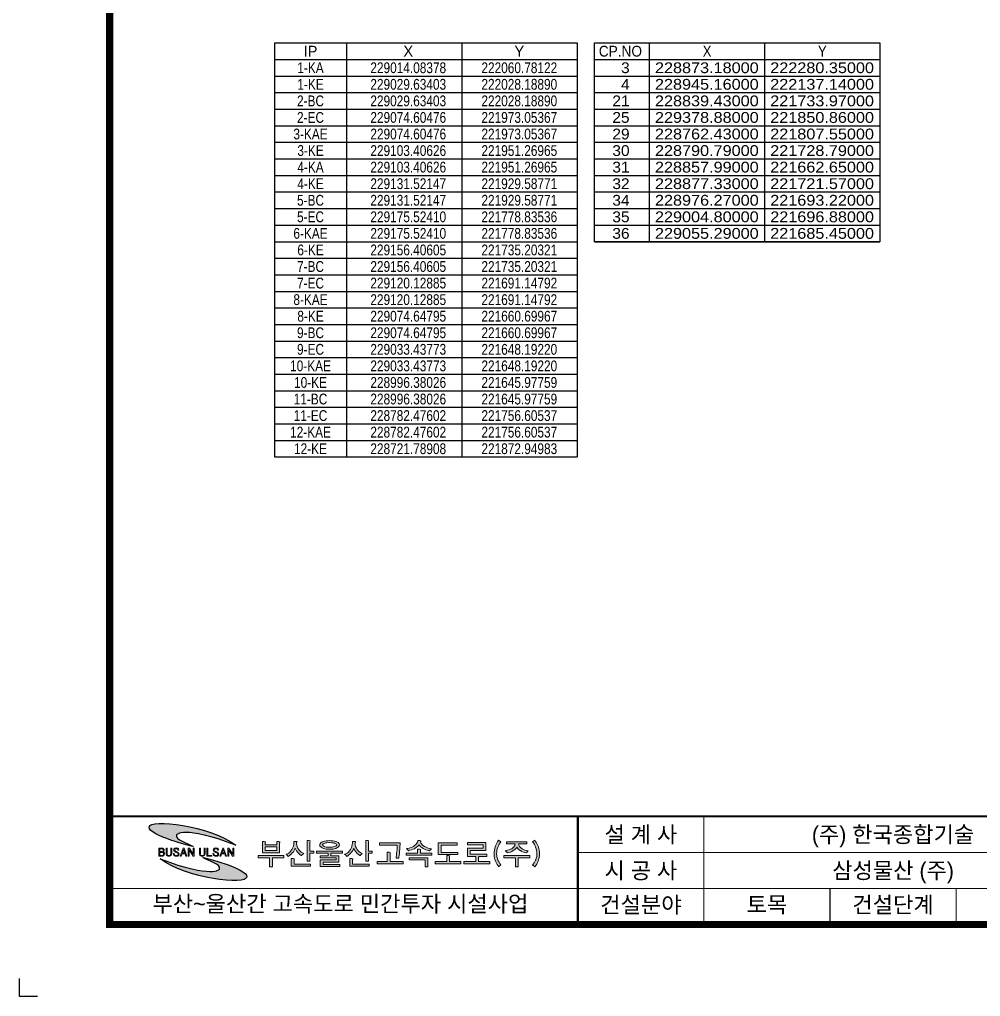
# Model space of a CAD drawing. Extents: x 227753 to 228594, y 228187 to 228781.
# Drawn here: x 227752.8 to 228019.5, y 228186.9 to 228458.2 of the extents above; entities that cross this region are included whole.
import ezdxf
from ezdxf.enums import TextEntityAlignment as Align

# ---------------------------------------------------------------- set-up
doc = ezdxf.new("R2010")
doc.units = 0
doc.header["$LTSCALE"] = 10
doc.header["$MEASUREMENT"] = 0
doc.layers.get('0').update_dxf_attribs({"linetype": 'CONTINUOUS'})
for name, color, linetype in [('CA-TABL-LIN1', 4, 'CONTINUOUS'), ('CA-TABL-LIN2', 1, 'CONTINUOUS'), ('CA-TABL-TEX1', 6, 'CONTINUOUS'), ('CA-TABL-TEX2', 3, 'CONTINUOUS'), ('CV-TABL-LIN1', 4, 'CONTINUOUS'), ('CV-TABL-LIN2', 1, 'CONTINUOUS'), ('CV-TABL-TEX1', 6, 'CONTINUOUS'), ('CV-TABL-TEX2', 3, 'CONTINUOUS'), ('CX-BORD', 3, 'CONTINUOUS'), ('CX-BORD-LIN1', 4, 'CONTINUOUS'), ('CX-BORD-LIN2', 3, 'CONTINUOUS'), ('CX-BORD-TEX2', 7, 'CONTINUOUS'), ('CX-BORD-TEX3', 6, 'CONTINUOUS'), ('CX-MISC', 2, 'CONTINUOUS')]:
    doc.layers.add(name, color=color, linetype=linetype)
doc.styles.get("Standard").update_dxf_attribs({"font": 'Dotum.ttf'})
doc.styles.add('TB_TEXT', font='Dotum.ttf')
doc.styles.add('TB_WBTXT', font='Dotum.ttf')
doc.styles.add('TB_WMTXT', font='Dotum.ttf')

# ---------------------------------------------------------------- blocks, each defined once
blk = doc.blocks.new('CXGLOGO-EX흑백1')
h = blk.add_hatch(color=74)
edge = h.paths.add_edge_path()
edge.add_spline(control_points=[(3.24, 1.49), (1.67, 2.6), (-1.78, 3.37), (-1.38, 4.71), (-1.38, 4.71), (-1.38, 4.71), (0.38, 7.51), (15.15, 1.88), (15.15, 1.88), (8, 7.3), (-8.94, 9.33), (-8.99, 6.91), (-8.99, 6.91), (-9.03, 4.5), (3.24, 1.49), (3.24, 1.49)], knot_values=[0, 0, 0, 0, 0.25, 0.25, 0.25, 0.25, 0.5, 0.5, 0.5, 0.5, 0.75, 0.75, 0.75, 0.75, 1, 1, 1, 1], degree=3, periodic=0)
h = blk.add_hatch(color=256)
h.paths.add_polyline_path([(63.25, -2.21), (67.68, -2.21), (67.68, -4.14), (68.44, -4.14), (68.44, -1.6), (63.25, -1.6)])
h.paths.add_polyline_path([(74.44, -1.23), (74.5, -1.07), (74.18, -0.99), (73.66, -0.99), (73.66, -2.67), (70.41, -2.67), (70.41, -3.28), (77.61, -3.28), (77.61, -2.67), (74.41, -2.67), (74.41, -1.3)])
h.paths.add_polyline_path([(93.49, -1.61), (96.71, -1.61), (96.71, -0.99), (89.51, -0.99), (89.51, -1.61), (92.73, -1.61), (92.73, -4.14), (93.49, -4.14)])
h.paths.add_polyline_path([(98.53, -1.72), (98.37, -2.14), (98.33, -2.24), (98.14, -2.64), (97.91, -3.02), (97.66, -3.37), (97.51, -3.56), (98.15, -4.08), (98.41, -3.72), (98.64, -3.35), (98.84, -2.96), (99.02, -2.55), (99.1, -2.3), (99.23, -1.88), (99.33, -1.44), (99.4, -1.01), (99.43, -0.57), (99.43, -0.39), (99.41, 0.03), (99.35, 0.47), (99.26, 0.9), (99.13, 1.34), (99.11, 1.39), (98.97, 1.77), (98.79, 2.15), (98.58, 2.55), (98.35, 2.95), (98.16, 3.25), (97.51, 2.85), (97.76, 2.5), (97.99, 2.12), (98.19, 1.72), (98.35, 1.32), (98.51, 0.88), (98.62, 0.44), (98.69, 0.02), (98.72, -0.4), (98.72, -0.42), (98.7, -0.86), (98.63, -1.29)])
h.paths.add_polyline_path([(93.89, 1.53), (93.7, 1.9), (93.59, 2.25), (95.94, 2.25), (95.94, 2.86), (90.28, 2.86), (90.28, 2.25), (92.65, 2.25), (92.53, 1.84), (92.33, 1.47), (92.04, 1.16), (91.73, 0.92), (91.38, 0.74), (91, 0.59), (90.57, 0.47), (90.09, 0.38), (89.95, 0.36), (90.26, 0.07), (90.53, -0.26), (90.95, -0.16), (91.37, -0.02), (91.77, 0.15), (92.15, 0.37), (92.57, 0.66), (92.88, 0.96), (93.09, 1.27), (93.11, 1.32), (93.33, 1.02), (93.63, 0.73), (94.03, 0.44), (94.15, 0.37), (94.54, 0.16), (94.94, -0.02), (95.35, -0.17), (95.77, -0.28), (96, 0.01), (96.29, 0.32), (95.8, 0.42), (95.36, 0.55), (94.97, 0.7), (94.62, 0.88), (94.53, 0.93), (94.17, 1.21)])
h.paths.add_polyline_path([(86.94, -1.7), (87.06, -2.13), (87.12, -2.3), (87.28, -2.72), (87.46, -3.12), (87.67, -3.51), (87.91, -3.88), (88.06, -4.08), (88.71, -3.56), (88.44, -3.21), (88.2, -2.85), (87.98, -2.45), (87.89, -2.24), (87.73, -1.81), (87.61, -1.38), (87.54, -0.96), (87.51, -0.52), (87.51, -0.42), (87.53, -0.01), (87.6, 0.42), (87.7, 0.86), (87.85, 1.3), (87.85, 1.32), (88.03, 1.74), (88.24, 2.13), (88.46, 2.51), (88.71, 2.85), (88.05, 3.25), (87.8, 2.85), (87.57, 2.45), (87.37, 2.06), (87.21, 1.67), (87.1, 1.39), (86.97, 0.95), (86.88, 0.52), (86.82, 0.08), (86.8, -0.35), (86.8, -0.39), (86.81, -0.83), (86.86, -1.26)])
h.paths.add_polyline_path([(79.45, 1.02), (79.45, -1.26), (81.7, -1.26), (81.7, -2.67), (78.45, -2.67), (78.45, -3.28), (85.65, -3.28), (85.65, -2.67), (82.45, -2.67), (82.45, -1.49), (82.46, -1.45), (82.49, -1.41), (82.54, -1.33), (82.55, -1.26), (84.84, -1.26), (84.84, -0.65), (80.21, -0.65), (80.21, 0.42), (84.56, 0.42), (84.56, 2.62), (79.47, 2.62), (79.47, 2), (83.8, 2), (83.8, 1.02)])
h.paths.add_polyline_path([(76.55, 2.56), (71.31, 2.56), (71.31, -0.7), (76.71, -0.7), (76.71, -0.1), (72.08, -0.1), (72.08, 1.94), (76.55, 1.94)])
h.paths.add_polyline_path([(66.12, 0.8), (65.59, 0.8), (65.59, -0.3), (62.37, -0.3), (62.37, -0.9), (69.57, -0.9), (69.57, -0.3), (66.36, -0.3), (66.36, 0.47), (66.39, 0.55), (66.45, 0.71)])
h.paths.add_polyline_path([(66.51, 3.1), (66.13, 3.15), (65.62, 3.15), (65.55, 2.77), (65.38, 2.41), (65.1, 2.07), (64.75, 1.78), (64.42, 1.56), (64.06, 1.38), (63.66, 1.22), (63.23, 1.08), (62.77, 0.98), (62.49, 0.94), (62.76, 0.65), (63.01, 0.34), (63.46, 0.46), (63.9, 0.59), (64.3, 0.74), (64.68, 0.92), (64.87, 1.02), (65.3, 1.3), (65.63, 1.59), (65.88, 1.89), (65.96, 2.01), (66.16, 1.71), (66.45, 1.42), (66.83, 1.14), (67.1, 0.98), (67.47, 0.78), (67.87, 0.62), (68.3, 0.47), (68.73, 0.35), (68.84, 0.33), (69.11, 0.62), (69.42, 0.91), (68.98, 0.98), (68.55, 1.09), (68.14, 1.24), (67.74, 1.41), (67.49, 1.55), (67.05, 1.83), (66.72, 2.14), (66.5, 2.44), (66.43, 2.62), (66.42, 2.8), (66.49, 2.95)])
h.paths.add_polyline_path([(41.14, 1.3), (40.63, 1.32), (40.18, 1.37), (39.79, 1.46), (39.64, 1.51), (39.23, 1.76), (39.15, 1.95), (39.32, 2.24), (39.64, 2.4), (39.99, 2.5), (40.41, 2.56), (40.9, 2.59), (41.14, 2.6), (41.65, 2.58), (42.1, 2.53), (42.48, 2.44), (42.62, 2.4), (43.03, 2.16), (43.12, 1.95), (42.94, 1.67), (42.62, 1.51), (42.27, 1.41), (41.85, 1.34), (41.36, 1.3)], flags=16)
h.paths.add_polyline_path([(41.55, 3.14), (41.14, 3.15), (40.62, 3.13), (40.15, 3.09), (39.72, 3.01), (39.35, 2.9), (39.08, 2.79), (38.67, 2.52), (38.44, 2.21), (38.39, 1.95), (38.48, 1.6), (38.76, 1.31), (39.08, 1.12), (39.42, 0.98), (39.8, 0.87), (40.23, 0.8), (40.71, 0.76), (41.14, 0.75), (41.65, 0.76), (42.12, 0.81), (42.54, 0.89), (42.92, 1), (43.19, 1.12), (43.6, 1.39), (43.83, 1.7), (43.88, 1.95), (43.79, 2.3), (43.51, 2.6), (43.19, 2.79), (42.85, 2.92), (42.47, 3.03), (42.03, 3.1)])
h.paths.add_polyline_path([(47.59, -1.92), (47.27, -1.84), (46.75, -1.84), (46.75, -3.95), (52.12, -3.95), (52.12, -3.34), (47.52, -3.34), (47.52, -2.2), (47.52, -2.14), (47.55, -2.09)])
h.paths.add_polyline_path([(31.34, -1.92), (31.02, -1.84), (30.5, -1.84), (30.5, -3.95), (35.87, -3.95), (35.87, -3.34), (31.27, -3.34), (31.27, -2.2), (31.27, -2.14), (31.29, -2.09)])
h.paths.add_polyline_path([(42.94, -1.66), (42.94, -2.22), (38.57, -2.22), (38.57, -4.04), (43.94, -4.04), (43.94, -3.43), (39.33, -3.43), (39.33, -2.84), (43.7, -2.84), (43.7, -1.05), (41.51, -1.05), (41.51, -0.34), (44.73, -0.34), (44.73, 0.27), (37.53, 0.27), (37.53, -0.34), (40.75, -0.34), (40.75, -1.05), (38.57, -1.05), (38.57, -1.66)])
h.paths.add_polyline_path([(21.28, -0.99), (21.28, -1.61), (24.5, -1.61), (24.5, -4.14), (25.26, -4.14), (25.26, -1.61), (28.48, -1.61), (28.48, -0.99)])
h.paths.add_polyline_path([(51.7, 3.15), (51.16, 3.15), (51.16, -2.53), (51.92, -2.53), (51.92, -0.36), (52.98, -0.36), (52.98, 0.26), (51.92, 0.26), (51.92, 2.67), (51.94, 2.77), (51.98, 2.87), (52.02, 3.07)])
h.paths.add_polyline_path([(48.36, 2.89), (47.98, 2.94), (47.48, 2.94), (47.48, 2.49), (47.44, 2.06), (47.35, 1.64), (47.2, 1.23), (47.01, 0.84), (46.93, 0.69), (46.66, 0.31), (46.37, -0.01), (46.04, -0.29), (45.68, -0.5), (45.32, -0.65), (45.61, -0.92), (45.89, -1.23), (46.26, -0.98), (46.6, -0.71), (46.92, -0.41), (47.04, -0.28), (47.33, 0.08), (47.57, 0.45), (47.76, 0.83), (47.84, 1.05), (48.01, 0.66), (48.24, 0.28), (48.51, -0.08), (48.82, -0.41), (49.15, -0.7), (49.5, -0.96), (49.6, -1.02), (49.91, -0.72), (50.23, -0.43), (49.86, -0.27), (49.51, -0.04), (49.19, 0.26), (48.87, 0.62), (48.84, 0.66), (48.57, 1.07), (48.37, 1.48), (48.26, 1.87), (48.22, 2.19), (48.25, 2.48), (48.33, 2.7)])
h.paths.add_polyline_path([(35.45, 3.15), (34.91, 3.15), (34.91, -2.53), (35.67, -2.53), (35.67, -0.36), (36.73, -0.36), (36.73, 0.26), (35.67, 0.26), (35.67, 2.67), (35.69, 2.77), (35.73, 2.87), (35.77, 3.07)])
h.paths.add_polyline_path([(32.11, 2.89), (31.73, 2.94), (31.23, 2.94), (31.23, 2.49), (31.19, 2.06), (31.09, 1.64), (30.95, 1.23), (30.76, 0.84), (30.68, 0.69), (30.41, 0.31), (30.12, -0.01), (29.79, -0.29), (29.43, -0.5), (29.07, -0.65), (29.36, -0.92), (29.64, -1.23), (30.01, -0.98), (30.35, -0.71), (30.67, -0.41), (30.79, -0.28), (31.08, 0.08), (31.32, 0.45), (31.51, 0.83), (31.59, 1.05), (31.76, 0.66), (31.99, 0.28), (32.26, -0.08), (32.57, -0.41), (32.89, -0.7), (33.25, -0.96), (33.35, -1.02), (33.65, -0.72), (33.97, -0.43), (33.61, -0.27), (33.26, -0.04), (32.93, 0.26), (32.62, 0.62), (32.59, 0.66), (32.32, 1.07), (32.12, 1.48), (32.01, 1.87), (31.97, 2.19), (32, 2.48), (32.08, 2.7)])
h.paths.add_polyline_path([(26.51, 1.39), (26.51, 0.4), (23.29, 0.4), (23.29, 1.39)], flags=16)
h.paths.add_polyline_path([(27.32, 2.66), (27.37, 2.83), (27, 2.91), (26.51, 2.91), (26.51, 2), (23.29, 2), (23.29, 2.58), (23.3, 2.62), (23.33, 2.67), (23.39, 2.83), (22.99, 2.91), (22.53, 2.91), (22.53, -0.21), (27.28, -0.21), (27.28, 2.56), (27.29, 2.62)])
h.paths.add_polyline_path([(58, -0.14), (57.69, -0.06), (57.16, -0.06), (57.16, -2.67), (54.33, -2.67), (54.33, -3.28), (61.53, -3.28), (61.53, -2.67), (57.92, -2.67), (57.92, -0.45), (57.92, -0.39), (57.96, -0.32)])
h.paths.add_polyline_path([(60.7, 2.5), (55.01, 2.5), (55.01, 1.88), (59.93, 1.88), (59.93, 1.55), (59.9, 1.14), (59.86, 0.66), (59.82, 0.12), (59.76, -0.41), (59.7, -0.88), (59.65, -1.29), (59.59, -1.65), (59.59, -1.67), (59.95, -1.69), (60.35, -1.73), (60.41, -1.34), (60.46, -0.92), (60.51, -0.47), (60.56, 0.01), (60.58, 0.23), (60.62, 0.71), (60.65, 1.18), (60.67, 1.62), (60.69, 2.04), (60.7, 2.45)])
h = blk.add_hatch(color=256)
h.paths.add_polyline_path([(11.6, 0.69), (11.94, -0.26), (11.26, -0.26)], flags=16)
h.paths.add_polyline_path([(12.25, -1.14), (12.54, -1.14), (11.73, 1.06), (11.48, 1.06), (10.67, -1.14), (10.96, -1.14), (11.18, -0.49), (12.02, -0.49)])
h.paths.add_polyline_path([(1.54, -1.14), (0.73, 1.06), (0.48, 1.06), (-0.33, -1.14), (-0.04, -1.14), (0.19, -0.49), (1.03, -0.49), (1.25, -1.14)])
h.paths.add_polyline_path([(1.9, -1.14), (2.17, -1.14), (2.17, 0.61), (3.23, -1.14), (3.52, -1.14), (3.52, 1.06), (3.25, 1.06), (3.25, -0.65), (2.21, 1.06), (1.9, 1.06)])
h.paths.add_polyline_path([(5.3, -0.69), (5.27, -0.48), (5.27, 1.06), (5, 1.06), (5, -0.45), (5.03, -0.7), (5.1, -0.9), (5.16, -0.98), (5.32, -1.1), (5.52, -1.17), (5.77, -1.2), (5.79, -1.2), (6.04, -1.17), (6.25, -1.1), (6.41, -1), (6.41, -0.99), (6.53, -0.82), (6.59, -0.61), (6.6, -0.45), (6.6, 1.06), (6.33, 1.06), (6.33, -0.46), (6.29, -0.7), (6.19, -0.86), (6.01, -0.96), (5.79, -0.98), (5.55, -0.94), (5.4, -0.86)])
h.paths.add_polyline_path([(7.36, 1.06), (7.09, 1.06), (7.09, -1.14), (8.47, -1.14), (8.47, -0.93), (7.36, -0.93)])
h.paths.add_polyline_path([(10.02, 1.02), (9.81, 1.08), (9.56, 1.11), (9.56, 1.11), (9.3, 1.08), (9.1, 1.02), (9.01, 0.95), (8.88, 0.78), (8.84, 0.56), (8.84, 0.54), (8.88, 0.31), (9, 0.15), (9.13, 0.06), (9.37, -0.05), (9.48, -0.09), (9.53, -0.11), (9.76, -0.21), (9.83, -0.25), (10, -0.36), (10.06, -0.48), (10.08, -0.62), (10.02, -0.84), (9.94, -0.9), (9.76, -0.97), (9.57, -0.98), (9.32, -0.94), (9.17, -0.86), (9.07, -0.7), (9.04, -0.45), (8.77, -0.45), (8.8, -0.69), (8.87, -0.89), (8.94, -0.99), (9.1, -1.1), (9.31, -1.17), (9.56, -1.2), (9.57, -1.2), (9.84, -1.17), (10.04, -1.12), (10.15, -1.05), (10.28, -0.89), (10.34, -0.68), (10.35, -0.58), (10.32, -0.35), (10.21, -0.18), (10.18, -0.16), (10.05, -0.07), (9.82, 0.03), (9.65, 0.11), (9.38, 0.22), (9.22, 0.31), (9.21, 0.32), (9.13, 0.51), (9.13, 0.57), (9.2, 0.78), (9.25, 0.82), (9.45, 0.89), (9.55, 0.9), (9.78, 0.85), (9.9, 0.77), (10.02, 0.59), (10.05, 0.47), (10.32, 0.47), (10.28, 0.71), (10.17, 0.89), (10.17, 0.9)])
h.paths.add_polyline_path([(12.89, -1.14), (13.16, -1.14), (13.16, 0.61), (14.23, -1.14), (14.52, -1.14), (14.52, 1.06), (14.24, 1.06), (14.24, -0.65), (13.2, 1.06), (12.89, 1.06)])
h.paths.add_polyline_path([(0.27, -0.26), (0.61, 0.69), (0.95, -0.26)], flags=16)
h.paths.add_polyline_path([(-5.98, 0.11), (-5.98, 0.84), (-5.48, 0.84), (-5.24, 0.81), (-5.13, 0.75), (-5.04, 0.57), (-5.04, 0.49), (-5.09, 0.27), (-5.16, 0.19), (-5.34, 0.12), (-5.5, 0.11)], flags=16)
h.paths.add_polyline_path([(-5.98, -0.93), (-5.98, -0.1), (-5.44, -0.1), (-5.2, -0.13), (-5.1, -0.17), (-4.98, -0.33), (-4.96, -0.52), (-5.01, -0.75), (-5.09, -0.85), (-5.27, -0.92), (-5.44, -0.93)], flags=16)
h.paths.add_polyline_path([(-5.12, 1.02), (-5.35, 1.06), (-5.4, 1.06), (-6.25, 1.06), (-6.25, -1.14), (-5.37, -1.14), (-5.12, -1.12), (-4.92, -1.05), (-4.85, -0.99), (-4.74, -0.83), (-4.69, -0.61), (-4.68, -0.52), (-4.72, -0.28), (-4.81, -0.13), (-4.98, 0), (-5.07, 0.03), (-4.88, 0.15), (-4.85, 0.19), (-4.77, 0.39), (-4.76, 0.5), (-4.8, 0.72), (-4.92, 0.9), (-4.94, 0.91)])
h.paths.add_polyline_path([(-3.97, -0.69), (-3.99, -0.48), (-3.99, 1.06), (-4.26, 1.06), (-4.26, -0.45), (-4.24, -0.7), (-4.16, -0.9), (-4.1, -0.98), (-3.95, -1.1), (-3.74, -1.17), (-3.49, -1.2), (-3.48, -1.2), (-3.22, -1.17), (-3.01, -1.1), (-2.86, -1), (-2.85, -0.99), (-2.74, -0.82), (-2.68, -0.61), (-2.66, -0.45), (-2.66, 1.06), (-2.94, 1.06), (-2.94, -0.46), (-2.97, -0.7), (-3.08, -0.86), (-3.26, -0.96), (-3.47, -0.98), (-3.72, -0.94), (-3.87, -0.86)])
h.paths.add_polyline_path([(-0.83, 0.9), (-0.97, 1.02), (-1.18, 1.08), (-1.44, 1.11), (-1.69, 1.08), (-1.89, 1.02), (-1.98, 0.95), (-2.11, 0.78), (-2.16, 0.56), (-2.16, 0.54), (-2.12, 0.31), (-2, 0.15), (-1.86, 0.06), (-1.63, -0.05), (-1.52, -0.09), (-1.47, -0.11), (-1.24, -0.21), (-1.17, -0.25), (-1, -0.36), (-0.93, -0.48), (-0.92, -0.62), (-0.97, -0.84), (-1.05, -0.9), (-1.23, -0.97), (-1.42, -0.98), (-1.67, -0.94), (-1.82, -0.86), (-1.92, -0.7), (-1.96, -0.45), (-2.22, -0.45), (-2.2, -0.69), (-2.12, -0.89), (-2.05, -0.99), (-1.89, -1.1), (-1.69, -1.17), (-1.43, -1.2), (-1.42, -1.2), (-1.16, -1.17), (-0.96, -1.12), (-0.85, -1.05), (-0.71, -0.89), (-0.65, -0.68), (-0.64, -0.58), (-0.68, -0.35), (-0.79, -0.18), (-0.81, -0.16), (-0.95, -0.07), (-1.17, 0.03), (-1.35, 0.11), (-1.61, 0.22), (-1.77, 0.31), (-1.78, 0.32), (-1.86, 0.51), (-1.86, 0.57), (-1.79, 0.78), (-1.74, 0.82), (-1.55, 0.89), (-1.44, 0.9), (-1.22, 0.85), (-1.09, 0.77), (-0.97, 0.59), (-0.95, 0.47), (-0.68, 0.47), (-0.72, 0.71), (-0.82, 0.89)])
h = blk.add_hatch(color=142)
edge = h.paths.add_edge_path()
edge.add_spline(control_points=[(5.98, -1.49), (7.55, -2.6), (11, -3.37), (10.6, -4.71), (10.6, -4.71), (10.6, -4.71), (8.84, -7.51), (-5.93, -1.88), (-5.93, -1.88), (1.22, -7.3), (18.17, -9.33), (18.21, -6.91), (18.21, -6.91), (18.25, -4.5), (5.98, -1.49), (5.98, -1.49)], knot_values=[0, 0, 0, 0, 0.25, 0.25, 0.25, 0.25, 0.5, 0.5, 0.5, 0.5, 0.75, 0.75, 0.75, 0.75, 1, 1, 1, 1], degree=3, periodic=0)
at = {"lineweight": 0}
for points in [[(27.32, 2.66), (27.37, 2.83), (27, 2.91), (26.51, 2.91), (26.51, 2), (23.29, 2), (23.29, 2.58), (23.3, 2.62), (23.33, 2.67), (23.39, 2.83), (22.99, 2.91), (22.53, 2.91), (22.53, -0.21), (27.28, -0.21), (27.28, 2.56), (27.29, 2.62)], [(32.11, 2.89), (31.73, 2.94), (31.23, 2.94), (31.23, 2.49), (31.19, 2.06), (31.09, 1.64), (30.95, 1.23), (30.76, 0.84), (30.68, 0.69), (30.41, 0.31), (30.12, -0.01), (29.79, -0.29), (29.43, -0.5), (29.07, -0.65), (29.36, -0.92), (29.64, -1.23), (30.01, -0.98), (30.35, -0.71), (30.67, -0.41), (30.79, -0.28), (31.08, 0.08), (31.32, 0.45), (31.51, 0.83), (31.59, 1.05), (31.76, 0.66), (31.99, 0.28), (32.26, -0.08), (32.57, -0.41), (32.89, -0.7), (33.25, -0.96), (33.35, -1.02), (33.65, -0.72), (33.97, -0.43), (33.61, -0.27), (33.26, -0.04), (32.93, 0.26), (32.62, 0.62), (32.59, 0.66), (32.32, 1.07), (32.12, 1.48), (32.01, 1.87), (31.97, 2.19), (32, 2.48), (32.08, 2.7)], [(35.45, 3.15), (34.91, 3.15), (34.91, -2.53), (35.67, -2.53), (35.67, -0.36), (36.73, -0.36), (36.73, 0.26), (35.67, 0.26), (35.67, 2.67), (35.69, 2.77), (35.73, 2.87), (35.77, 3.07)], [(41.55, 3.14), (41.14, 3.15), (40.62, 3.13), (40.15, 3.09), (39.72, 3.01), (39.35, 2.9), (39.08, 2.79), (38.67, 2.52), (38.44, 2.21), (38.39, 1.95), (38.48, 1.6), (38.76, 1.31), (39.08, 1.12), (39.42, 0.98), (39.8, 0.87), (40.23, 0.8), (40.71, 0.76), (41.14, 0.75), (41.65, 0.76), (42.12, 0.81), (42.54, 0.89), (42.92, 1), (43.19, 1.12), (43.6, 1.39), (43.83, 1.7), (43.88, 1.95), (43.79, 2.3), (43.51, 2.6), (43.19, 2.79), (42.85, 2.92), (42.47, 3.03), (42.03, 3.1)], [(48.36, 2.89), (47.98, 2.94), (47.48, 2.94), (47.48, 2.49), (47.44, 2.06), (47.35, 1.64), (47.2, 1.23), (47.01, 0.84), (46.93, 0.69), (46.66, 0.31), (46.37, -0.01), (46.04, -0.29), (45.68, -0.5), (45.32, -0.65), (45.61, -0.92), (45.89, -1.23), (46.26, -0.98), (46.6, -0.71), (46.92, -0.41), (47.04, -0.28), (47.33, 0.08), (47.57, 0.45), (47.76, 0.83), (47.84, 1.05), (48.01, 0.66), (48.24, 0.28), (48.51, -0.08), (48.82, -0.41), (49.15, -0.7), (49.5, -0.96), (49.6, -1.02), (49.91, -0.72), (50.23, -0.43), (49.86, -0.27), (49.51, -0.04), (49.19, 0.26), (48.87, 0.62), (48.84, 0.66), (48.57, 1.07), (48.37, 1.48), (48.26, 1.87), (48.22, 2.19), (48.25, 2.48), (48.33, 2.7)], [(51.7, 3.15), (51.16, 3.15), (51.16, -2.53), (51.92, -2.53), (51.92, -0.36), (52.98, -0.36), (52.98, 0.26), (51.92, 0.26), (51.92, 2.67), (51.94, 2.77), (51.98, 2.87), (52.02, 3.07)], [(66.51, 3.1), (66.13, 3.15), (65.62, 3.15), (65.55, 2.77), (65.38, 2.41), (65.1, 2.07), (64.75, 1.78), (64.42, 1.56), (64.06, 1.38), (63.66, 1.22), (63.23, 1.08), (62.77, 0.98), (62.49, 0.94), (62.76, 0.65), (63.01, 0.34), (63.46, 0.46), (63.9, 0.59), (64.3, 0.74), (64.68, 0.92), (64.87, 1.02), (65.3, 1.3), (65.63, 1.59), (65.88, 1.89), (65.96, 2.01), (66.16, 1.71), (66.45, 1.42), (66.83, 1.14), (67.1, 0.98), (67.47, 0.78), (67.87, 0.62), (68.3, 0.47), (68.73, 0.35), (68.84, 0.33), (69.11, 0.62), (69.42, 0.91), (68.98, 0.98), (68.55, 1.09), (68.14, 1.24), (67.74, 1.41), (67.49, 1.55), (67.05, 1.83), (66.72, 2.14), (66.5, 2.44), (66.43, 2.62), (66.42, 2.8), (66.49, 2.95)], [(86.94, -1.7), (87.06, -2.13), (87.12, -2.3), (87.28, -2.72), (87.46, -3.12), (87.67, -3.51), (87.91, -3.88), (88.06, -4.08), (88.71, -3.56), (88.44, -3.21), (88.2, -2.85), (87.98, -2.45), (87.89, -2.24), (87.73, -1.81), (87.61, -1.38), (87.54, -0.96), (87.51, -0.52), (87.51, -0.42), (87.53, -0.01), (87.6, 0.42), (87.7, 0.86), (87.85, 1.3), (87.85, 1.32), (88.03, 1.74), (88.24, 2.13), (88.46, 2.51), (88.71, 2.85), (88.05, 3.25), (87.8, 2.85), (87.57, 2.45), (87.37, 2.06), (87.21, 1.67), (87.1, 1.39), (86.97, 0.95), (86.88, 0.52), (86.82, 0.08), (86.8, -0.35), (86.8, -0.39), (86.81, -0.83), (86.86, -1.26)], [(93.89, 1.53), (93.7, 1.9), (93.59, 2.25), (95.94, 2.25), (95.94, 2.86), (90.28, 2.86), (90.28, 2.25), (92.65, 2.25), (92.53, 1.84), (92.33, 1.47), (92.04, 1.16), (91.73, 0.92), (91.38, 0.74), (91, 0.59), (90.57, 0.47), (90.09, 0.38), (89.95, 0.36), (90.26, 0.07), (90.53, -0.26), (90.95, -0.16), (91.37, -0.02), (91.77, 0.15), (92.15, 0.37), (92.57, 0.66), (92.88, 0.96), (93.09, 1.27), (93.11, 1.32), (93.33, 1.02), (93.63, 0.73), (94.03, 0.44), (94.15, 0.37), (94.54, 0.16), (94.94, -0.02), (95.35, -0.17), (95.77, -0.28), (96, 0.01), (96.29, 0.32), (95.8, 0.42), (95.36, 0.55), (94.97, 0.7), (94.62, 0.88), (94.53, 0.93), (94.17, 1.21)], [(98.53, -1.72), (98.37, -2.14), (98.33, -2.24), (98.14, -2.64), (97.91, -3.02), (97.66, -3.37), (97.51, -3.56), (98.15, -4.08), (98.41, -3.72), (98.64, -3.35), (98.84, -2.96), (99.02, -2.55), (99.1, -2.3), (99.23, -1.88), (99.33, -1.44), (99.4, -1.01), (99.43, -0.57), (99.43, -0.39), (99.41, 0.03), (99.35, 0.47), (99.26, 0.9), (99.13, 1.34), (99.11, 1.39), (98.97, 1.77), (98.79, 2.15), (98.58, 2.55), (98.35, 2.95), (98.16, 3.25), (97.51, 2.85), (97.76, 2.5), (97.99, 2.12), (98.19, 1.72), (98.35, 1.32), (98.51, 0.88), (98.62, 0.44), (98.69, 0.02), (98.72, -0.4), (98.72, -0.42), (98.7, -0.86), (98.63, -1.29)], [(-5.12, 1.02), (-5.35, 1.06), (-5.4, 1.06), (-6.25, 1.06), (-6.25, -1.14), (-5.37, -1.14), (-5.12, -1.12), (-4.92, -1.05), (-4.85, -0.99), (-4.74, -0.83), (-4.69, -0.61), (-4.68, -0.52), (-4.72, -0.28), (-4.81, -0.13), (-4.98, 0), (-5.07, 0.03), (-4.88, 0.15), (-4.85, 0.19), (-4.77, 0.39), (-4.76, 0.5), (-4.8, 0.72), (-4.92, 0.9), (-4.94, 0.91)], [(-5.98, 0.11), (-5.98, 0.84), (-5.48, 0.84), (-5.24, 0.81), (-5.13, 0.75), (-5.04, 0.57), (-5.04, 0.49), (-5.09, 0.27), (-5.16, 0.19), (-5.34, 0.12), (-5.5, 0.11)], [(-3.97, -0.69), (-3.99, -0.48), (-3.99, 1.06), (-4.26, 1.06), (-4.26, -0.45), (-4.24, -0.7), (-4.16, -0.9), (-4.1, -0.98), (-3.95, -1.1), (-3.74, -1.17), (-3.49, -1.2), (-3.48, -1.2), (-3.22, -1.17), (-3.01, -1.1), (-2.86, -1), (-2.85, -0.99), (-2.74, -0.82), (-2.68, -0.61), (-2.66, -0.45), (-2.66, 1.06), (-2.94, 1.06), (-2.94, -0.46), (-2.97, -0.7), (-3.08, -0.86), (-3.26, -0.96), (-3.47, -0.98), (-3.72, -0.94), (-3.87, -0.86)], [(-0.83, 0.9), (-0.97, 1.02), (-1.18, 1.08), (-1.44, 1.11), (-1.69, 1.08), (-1.89, 1.02), (-1.98, 0.95), (-2.11, 0.78), (-2.16, 0.56), (-2.16, 0.54), (-2.12, 0.31), (-2, 0.15), (-1.86, 0.06), (-1.63, -0.05), (-1.52, -0.09), (-1.47, -0.11), (-1.24, -0.21), (-1.17, -0.25), (-1, -0.36), (-0.93, -0.48), (-0.92, -0.62), (-0.97, -0.84), (-1.05, -0.9), (-1.23, -0.97), (-1.42, -0.98), (-1.67, -0.94), (-1.82, -0.86), (-1.92, -0.7), (-1.96, -0.45), (-1.96, -0.45), (-2.22, -0.45), (-2.2, -0.69), (-2.12, -0.89), (-2.05, -0.99), (-1.89, -1.1), (-1.69, -1.17), (-1.43, -1.2), (-1.42, -1.2), (-1.16, -1.17), (-0.96, -1.12), (-0.85, -1.05), (-0.71, -0.89), (-0.65, -0.68), (-0.64, -0.58), (-0.68, -0.35), (-0.79, -0.18), (-0.81, -0.16), (-0.95, -0.07), (-1.17, 0.03), (-1.35, 0.11), (-1.61, 0.22), (-1.77, 0.31), (-1.78, 0.32), (-1.86, 0.51), (-1.86, 0.57), (-1.79, 0.78), (-1.74, 0.82), (-1.55, 0.89), (-1.44, 0.9), (-1.22, 0.85), (-1.09, 0.77), (-0.97, 0.59), (-0.95, 0.47), (-0.68, 0.47), (-0.72, 0.71), (-0.82, 0.89)], [(1.54, -1.14), (0.73, 1.06), (0.48, 1.06), (-0.33, -1.14), (-0.04, -1.14), (0.19, -0.49), (1.03, -0.49), (1.25, -1.14)], [(0.27, -0.26), (0.61, 0.69), (0.95, -0.26)], [(1.9, -1.14), (2.17, -1.14), (2.17, 0.61), (3.23, -1.14), (3.52, -1.14), (3.52, 1.06), (3.25, 1.06), (3.25, -0.65), (2.21, 1.06), (1.9, 1.06)], [(5.3, -0.69), (5.27, -0.48), (5.27, 1.06), (5, 1.06), (5, -0.45), (5.03, -0.7), (5.1, -0.9), (5.16, -0.98), (5.32, -1.1), (5.52, -1.17), (5.77, -1.2), (5.79, -1.2), (6.04, -1.17), (6.25, -1.1), (6.41, -1), (6.41, -0.99), (6.53, -0.82), (6.59, -0.61), (6.6, -0.45), (6.6, 1.06), (6.33, 1.06), (6.33, -0.46), (6.29, -0.7), (6.19, -0.86), (6.01, -0.96), (5.79, -0.98), (5.55, -0.94), (5.4, -0.86)], [(7.36, 1.06), (7.09, 1.06), (7.09, -1.14), (8.47, -1.14), (8.47, -0.93), (7.36, -0.93)], [(10.02, 1.02), (9.81, 1.08), (9.56, 1.11), (9.56, 1.11), (9.3, 1.08), (9.1, 1.02), (9.01, 0.95), (8.88, 0.78), (8.84, 0.56), (8.84, 0.54), (8.88, 0.31), (9, 0.15), (9.13, 0.06), (9.37, -0.05), (9.48, -0.09), (9.53, -0.11), (9.76, -0.21), (9.83, -0.25), (10, -0.36), (10.06, -0.48), (10.08, -0.62), (10.02, -0.84), (9.94, -0.9), (9.76, -0.97), (9.57, -0.98), (9.32, -0.94), (9.17, -0.86), (9.07, -0.7), (9.04, -0.45), (9.04, -0.45), (8.77, -0.45), (8.8, -0.69), (8.87, -0.89), (8.94, -0.99), (9.1, -1.1), (9.31, -1.17), (9.56, -1.2), (9.57, -1.2), (9.84, -1.17), (10.04, -1.12), (10.15, -1.05), (10.28, -0.89), (10.34, -0.68), (10.35, -0.58), (10.32, -0.35), (10.21, -0.18), (10.18, -0.16), (10.05, -0.07), (9.82, 0.03), (9.65, 0.11), (9.38, 0.22), (9.22, 0.31), (9.21, 0.32), (9.13, 0.51), (9.13, 0.57), (9.2, 0.78), (9.25, 0.82), (9.45, 0.89), (9.55, 0.9), (9.78, 0.85), (9.9, 0.77), (10.02, 0.59), (10.05, 0.47), (10.32, 0.47), (10.28, 0.71), (10.17, 0.89), (10.17, 0.9)], [(12.25, -1.14), (12.54, -1.14), (11.73, 1.06), (11.48, 1.06), (10.67, -1.14), (10.96, -1.14), (11.18, -0.49), (12.02, -0.49)], [(11.6, 0.69), (11.94, -0.26), (11.26, -0.26)], [(12.89, -1.14), (13.16, -1.14), (13.16, 0.61), (14.23, -1.14), (14.52, -1.14), (14.52, 1.06), (14.24, 1.06), (14.24, -0.65), (13.2, 1.06), (12.89, 1.06)], [(26.51, 1.39), (26.51, 0.4), (23.29, 0.4), (23.29, 1.39)], [(42.94, -1.66), (42.94, -2.22), (38.57, -2.22), (38.57, -4.04), (43.94, -4.04), (43.94, -3.43), (39.33, -3.43), (39.33, -2.84), (43.7, -2.84), (43.7, -1.05), (41.51, -1.05), (41.51, -0.34), (44.73, -0.34), (44.73, 0.27), (37.53, 0.27), (37.53, -0.34), (40.75, -0.34), (40.75, -1.05), (38.57, -1.05), (38.57, -1.66)], [(41.14, 1.3), (40.63, 1.32), (40.18, 1.37), (39.79, 1.46), (39.64, 1.51), (39.23, 1.76), (39.15, 1.95), (39.32, 2.24), (39.64, 2.4), (39.99, 2.5), (40.41, 2.56), (40.9, 2.59), (41.14, 2.6), (41.65, 2.58), (42.1, 2.53), (42.48, 2.44), (42.62, 2.4), (43.03, 2.16), (43.12, 1.95), (42.94, 1.67), (42.62, 1.51), (42.27, 1.41), (41.85, 1.34), (41.36, 1.3)], [(60.7, 2.5), (55.01, 2.5), (55.01, 1.88), (59.93, 1.88), (59.93, 1.55), (59.9, 1.14), (59.86, 0.66), (59.82, 0.12), (59.76, -0.41), (59.7, -0.88), (59.65, -1.29), (59.59, -1.65), (59.59, -1.67), (59.95, -1.69), (60.35, -1.73), (60.41, -1.34), (60.46, -0.92), (60.51, -0.47), (60.56, 0.01), (60.58, 0.23), (60.62, 0.71), (60.65, 1.18), (60.67, 1.62), (60.69, 2.04), (60.7, 2.45)], [(66.12, 0.8), (65.59, 0.8), (65.59, -0.3), (62.37, -0.3), (62.37, -0.9), (69.57, -0.9), (69.57, -0.3), (66.36, -0.3), (66.36, 0.47), (66.39, 0.55), (66.45, 0.71)], [(76.55, 2.56), (71.31, 2.56), (71.31, -0.7), (76.71, -0.7), (76.71, -0.1), (72.08, -0.1), (72.08, 1.94), (76.55, 1.94)], [(79.45, 1.02), (79.45, -1.26), (81.7, -1.26), (81.7, -2.67), (78.45, -2.67), (78.45, -3.28), (85.65, -3.28), (85.65, -2.67), (82.45, -2.67), (82.45, -1.49), (82.46, -1.45), (82.49, -1.41), (82.54, -1.33), (82.55, -1.26), (84.84, -1.26), (84.84, -0.65), (80.21, -0.65), (80.21, 0.42), (84.56, 0.42), (84.56, 2.62), (79.47, 2.62), (79.47, 2), (83.8, 2), (83.8, 1.02)], [(-5.98, -0.93), (-5.98, -0.1), (-5.44, -0.1), (-5.2, -0.13), (-5.1, -0.17), (-4.98, -0.33), (-4.96, -0.52), (-5.01, -0.75), (-5.09, -0.85), (-5.27, -0.92), (-5.44, -0.93)], [(21.28, -0.99), (21.28, -1.61), (24.5, -1.61), (24.5, -4.14), (25.26, -4.14), (25.26, -1.61), (28.48, -1.61), (28.48, -0.99)], [(31.34, -1.92), (31.02, -1.84), (30.5, -1.84), (30.5, -3.95), (35.87, -3.95), (35.87, -3.34), (31.27, -3.34), (31.27, -2.2), (31.27, -2.14), (31.29, -2.09)], [(47.59, -1.92), (47.27, -1.84), (46.75, -1.84), (46.75, -3.95), (52.12, -3.95), (52.12, -3.34), (47.52, -3.34), (47.52, -2.2), (47.52, -2.14), (47.55, -2.09)], [(58, -0.14), (57.69, -0.06), (57.16, -0.06), (57.16, -2.67), (54.33, -2.67), (54.33, -3.28), (61.53, -3.28), (61.53, -2.67), (57.92, -2.67), (57.92, -0.45), (57.92, -0.39), (57.96, -0.32)], [(63.25, -2.21), (67.68, -2.21), (67.68, -4.14), (68.44, -4.14), (68.44, -1.6), (63.25, -1.6)], [(74.44, -1.23), (74.5, -1.07), (74.18, -0.99), (73.66, -0.99), (73.66, -2.67), (70.41, -2.67), (70.41, -3.28), (77.61, -3.28), (77.61, -2.67), (74.41, -2.67), (74.41, -1.3)], [(93.49, -1.61), (96.71, -1.61), (96.71, -0.99), (89.51, -0.99), (89.51, -1.61), (92.73, -1.61), (92.73, -4.14), (93.49, -4.14)]]:
    blk.add_lwpolyline(points, close=True, dxfattribs=at)
blk.add_lwpolyline([(-1.44, 1.11), (-1.44, 1.11)], dxfattribs=at)
at = {"color": 74}
blk.add_open_spline([(3.24, 1.49), (1.67, 2.6), (-1.78, 3.37), (-1.38, 4.71), (-1.38, 4.71), (-1.38, 4.71), (0.38, 7.51), (15.15, 1.88), (15.15, 1.88), (8, 7.3), (-8.94, 9.33), (-8.99, 6.91), (-8.99, 6.91), (-9.03, 4.5), (3.24, 1.49), (3.24, 1.49)], degree=3, knots=[0, 0, 0, 0, 0.25, 0.25, 0.25, 0.25, 0.5, 0.5, 0.5, 0.5, 0.75, 0.75, 0.75, 0.75, 1, 1, 1, 1], dxfattribs=at)
at = {"color": 142}
blk.add_open_spline([(5.98, -1.49), (7.55, -2.6), (11, -3.37), (10.6, -4.71), (10.6, -4.71), (10.6, -4.71), (8.84, -7.51), (-5.93, -1.88), (-5.93, -1.88), (1.22, -7.3), (18.17, -9.33), (18.21, -6.91), (18.21, -6.91), (18.25, -4.5), (5.98, -1.49), (5.98, -1.49)], degree=3, knots=[0, 0, 0, 0, 0.25, 0.25, 0.25, 0.25, 0.5, 0.5, 0.5, 0.5, 0.75, 0.75, 0.75, 0.75, 1, 1, 1, 1], dxfattribs=at)
blk = doc.blocks.new('CXBLKA1-KHCA1')
at = {"layer": 'CX-BORD-LIN1', "const_width": 2}
blk.add_lwpolyline([(796, 0), (0, 0), (0, 554), (796, 554)], close=True, dxfattribs=at)
at = {"layer": 'CX-BORD-LIN1'}
for points, const_width in [([(796, 30), (0, 30)], 0.6), ([(130, 0), (130, 30)], 0.6), ([(165, 0), (165, 30)], 0.3)]:
    blk.add_lwpolyline(points, dxfattribs=dict(at, const_width=const_width))
at = {"layer": 'CX-BORD-LIN2', "const_width": 0.3}
for points in [[(270, 20), (130, 20)], [(270, 10), (0, 10)], [(200, 0), (200, 10)], [(235, 0), (235, 10)]]:
    blk.add_lwpolyline(points, dxfattribs=at)
at = {"layer": 'CX-MISC'}
blk.add_lwpolyline([(-20, -20), (-25, -20), (-25, -15)], dxfattribs=at)
blk.add_blockref('CXGLOGO-EX흑백1', (19.93, 20.12), dxfattribs=at)
at = {"layer": 'CX-BORD-LIN1', "style": 'TB_TEXT'}
for tag, height, p in [('TR_RNUM4', 3, (285.11, 26.64)), ('TR_RDAT4', 3.5, (317.5, 27)), ('TR_DGN4', 3.5, (459.12, 27)), ('TR_CHK4', 3.5, (499.12, 27)), ('TR_APP4', 3.5, (539.12, 27)), ('TR_RNUM3', 3, (285.11, 20.64)), ('TR_RDAT3', 3.5, (317.5, 21)), ('TR_DGN3', 3.5, (459.12, 21)), ('TR_CHK3', 3.5, (499.12, 21)), ('TR_APP3', 3.5, (539.12, 21)), ('TR_RDAT2', 3.5, (317.5, 15)), ('TR_DGN2', 3.5, (459.12, 15)), ('TR_CHK2', 3.5, (499.12, 15)), ('TR_APP2', 3.5, (539.12, 15)), ('TR_RNUM2', 3, (285.11, 14.64)), ('TR_RNUM1', 3, (285.11, 8.64)), ('TR_RDAT1', 3.5, (317.5, 9)), ('TR_DGN1', 3.5, (459.12, 9)), ('TR_CHK1', 3.5, (499.12, 9)), ('TR_APP1', 3.5, (539.12, 9))]:
    blk.add_attdef(tag, text='', height=height, dxfattribs=at).set_placement(p, align=Align.MIDDLE_CENTER)
for tag, p in [('TR_RCON4', (342.3, 27)), ('TR_RCON3', (342.3, 21)), ('TR_RCON2', (342.3, 15)), ('TR_RCON1', (342.3, 9))]:
    blk.add_attdef(tag, text='', height=3.5, dxfattribs=at).set_placement(p, align=Align.MIDDLE_LEFT)
at = {"layer": 'CX-BORD-LIN2', "style": 'TB_TEXT'}
blk.add_attdef('TD_VERSION', text='', height=3, rotation=90, dxfattribs=at).set_placement((800.5, 48.01), align=Align.MIDDLE_CENTER)
at = {"layer": 'CX-BORD-TEX2', "style": 'TB_WMTXT'}
for tag, height, p in [('TB_CNAME', 5, (15.34, 531.83)), ('TB_CSCOP', 4, (16.63, 523.83))]:
    blk.add_attdef(tag, text='', height=height, dxfattribs=at).set_placement(p, align=Align.BOTTOM_LEFT)
at = {"layer": 'CX-BORD-TEX2', "style": 'TB_WBTXT'}
for tag, height, p in [('TB_MTITIL', 10, (398, 533.33)), ('TB_STITL', 7, (398, 518.33))]:
    blk.add_attdef(tag, text='', height=height, dxfattribs=at).set_placement(p, align=Align.MIDDLE_CENTER)
at = {"layer": 'CX-BORD-TEX3', "style": 'TB_TEXT'}
for s, p in [('설 계 사', (147.5, 25)), ('시 공 사', (147.5, 15)), ('건설분야', (147.5, 5.53)), ('건설단계', (217.5, 5.53))]:
    blk.add_text(s, height=4.5, dxfattribs=at).set_placement(p, align=Align.MIDDLE)
for tag, height, p in [('TD_DCOMP', 4.5, (217.5, 25)), ('TD_CSECT', 4.5, (611, 25)), ('TD_DNAME_TOP', 4.5, (755, 25)), ('TD_DNAME_MAIN', 4.5, (755, 19.01)), ('TD_CCOMP', 4.5, (217.5, 15)), ('TD_HSCAL', 4.5, (626.7, 15.24)), ('TD_VSCAL', 4.5, (655.78, 15.24)), ('TD_DNAME_BOT', 3, (755, 13.65)), ('TD_CNAME', 4.5, (65, 5.75)), ('TD_FIELD', 4.5, (182.5, 5.53)), ('TD_CSTEP', 4.5, (253.24, 5.53)), ('TD_DWGCODE', 4.5, (641, 5.39)), ('TD_DWGNO', 4.5, (755, 5.39))]:
    blk.add_attdef(tag, text='', height=height, dxfattribs=at).set_placement(p, align=Align.MIDDLE_CENTER)
at = {"layer": 'CX-BORD-TEX3', "style": 'TB_TEXT', "width": 0.9}
blk.add_attdef('TD_CDIST', text='', height=4.5, dxfattribs=at).set_placement((656, 25), align=Align.MIDDLE_CENTER)

msp = doc.modelspace()

# ---------------------------------------------------------------- linework, layer by layer
at = {"layer": 'CA-TABL-LIN1'}
for p, q in [((227823.56, 228451.73), (227823.56, 228336.73)), ((227823.56, 228451.73), (227907.56, 228451.73)), ((227843.56, 228451.73), (227843.56, 228336.73)), ((227907.56, 228451.73), (227907.56, 228336.73)), ((227823.56, 228447.13), (227907.56, 228447.13)), ((227823.56, 228336.73), (227907.56, 228336.73))]:
    msp.add_line(p, q, dxfattribs=at)
at = {"layer": 'CA-TABL-LIN2'}
for p, q in [((227875.56, 228451.73), (227875.56, 228336.73)), ((227823.56, 228442.53), (227907.56, 228442.53)), ((227823.56, 228437.93), (227907.56, 228437.93)), ((227823.56, 228433.33), (227907.56, 228433.33)), ((227823.56, 228428.73), (227907.56, 228428.73)), ((227823.56, 228424.13), (227907.56, 228424.13)), ((227823.56, 228419.53), (227907.56, 228419.53)), ((227823.56, 228414.93), (227907.56, 228414.93)), ((227823.56, 228410.33), (227907.56, 228410.33)), ((227823.56, 228405.73), (227907.56, 228405.73)), ((227823.56, 228401.13), (227907.56, 228401.13)), ((227823.56, 228396.53), (227907.56, 228396.53)), ((227823.56, 228391.93), (227907.56, 228391.93)), ((227823.56, 228387.33), (227907.56, 228387.33)), ((227823.56, 228382.73), (227907.56, 228382.73)), ((227823.56, 228378.13), (227907.56, 228378.13)), ((227823.56, 228373.53), (227907.56, 228373.53)), ((227823.56, 228368.93), (227907.56, 228368.93)), ((227823.56, 228364.33), (227907.56, 228364.33)), ((227823.56, 228359.73), (227907.56, 228359.73)), ((227823.56, 228355.13), (227907.56, 228355.13)), ((227823.56, 228350.53), (227907.56, 228350.53)), ((227823.56, 228345.93), (227907.56, 228345.93)), ((227823.56, 228341.33), (227907.56, 228341.33))]:
    msp.add_line(p, q, dxfattribs=at)
at = {"layer": 'CV-TABL-LIN1', "linetype": 'Continuous'}
for p, q in [((227912.36, 228451.73), (227991.56, 228451.73)), ((227912.36, 228396.53), (227912.36, 228451.73)), ((227927.56, 228451.73), (227927.56, 228396.53)), ((227991.56, 228451.73), (227991.56, 228396.53)), ((227912.36, 228447.13), (227991.56, 228447.13)), ((227991.56, 228396.53), (227912.36, 228396.53)), ((227912.36, 228396.53), (227991.56, 228396.53))]:
    msp.add_line(p, q, dxfattribs=at)
at = {"layer": 'CV-TABL-LIN2', "linetype": 'Continuous'}
for p, q in [((227959.56, 228451.73), (227959.56, 228396.53)), ((227912.36, 228442.53), (227991.56, 228442.53)), ((227912.36, 228437.93), (227991.56, 228437.93)), ((227912.36, 228433.33), (227991.56, 228433.33)), ((227912.36, 228428.73), (227991.56, 228428.73)), ((227912.36, 228424.13), (227991.56, 228424.13)), ((227912.36, 228419.53), (227991.56, 228419.53)), ((227912.36, 228414.93), (227991.56, 228414.93)), ((227912.36, 228410.33), (227991.56, 228410.33)), ((227912.36, 228405.73), (227991.56, 228405.73)), ((227912.36, 228401.13), (227991.56, 228401.13))]:
    msp.add_line(p, q, dxfattribs=at)

# ---------------------------------------------------------------- block references
at = {"layer": 'CX-BORD'}
ref = msp.add_blockref('CXBLKA1-KHCA1', (227777.76, 228206.91), dxfattribs=at)
ref.add_attrib('TD_CNAME', '부산~울산간 고속도로 민간투자 시설사업', dxfattribs={"layer": 'CX-BORD-TEX3', "height": 4.5, "style": 'TB_TEXT'}).set_placement((227841.85, 228212.66), align=Align.MIDDLE_CENTER)
ref.add_attrib('TD_DCOMP', '(주) 한국종합기술', dxfattribs={"layer": 'CX-BORD-TEX3', "height": 4.5, "style": 'TB_TEXT'}).set_placement((227995.26, 228231.91), align=Align.MIDDLE_CENTER)
ref.add_attrib('TD_CCOMP', '삼성물산 (주)', dxfattribs={"layer": 'CX-BORD-TEX3', "height": 4.5, "style": 'TB_TEXT'}).set_placement((227995.26, 228221.91), align=Align.MIDDLE_CENTER)
ref.add_attrib('TD_FIELD', '토목', dxfattribs={"layer": 'CX-BORD-TEX3', "height": 4.5, "style": 'TB_TEXT'}).set_placement((227960.26, 228212.43), align=Align.MIDDLE_CENTER)

# ---------------------------------------------------------------- texts
at = {"layer": 'CA-TABL-TEX1'}
for s, width, p in [('IP', 1.035294, (227833.54, 228449.43)), ('X', 1.035294, (227860.67, 228449.43)), ('Y', 1.035294, (227891.5, 228449.43)), ('1-KA', 0.838095, (227833.54, 228444.83)), ('1-KE', 0.838095, (227833.54, 228440.23)), ('2-BC', 0.838095, (227833.54, 228435.63)), ('2-EC', 0.838095, (227833.54, 228431.03)), ('3-KAE', 0.838095, (227833.54, 228426.43)), ('3-KE', 0.838095, (227833.54, 228421.83)), ('4-KA', 0.838095, (227833.54, 228417.23)), ('4-KE', 0.838095, (227833.54, 228412.63)), ('5-BC', 0.838095, (227833.54, 228408.03)), ('5-EC', 0.838095, (227833.54, 228403.43)), ('6-KAE', 0.838095, (227833.54, 228398.83)), ('6-KE', 0.838095, (227833.54, 228394.23)), ('7-BC', 0.838095, (227833.54, 228389.63)), ('7-EC', 0.838095, (227833.54, 228385.03)), ('8-KAE', 0.838095, (227833.54, 228380.43)), ('8-KE', 0.838095, (227833.54, 228375.83)), ('9-BC', 0.838095, (227833.54, 228371.23)), ('9-EC', 0.838095, (227833.54, 228366.63)), ('10-KAE', 0.838095, (227833.54, 228362.03)), ('10-KE', 0.838095, (227833.54, 228357.43)), ('11-BC', 0.838095, (227833.54, 228352.83)), ('11-EC', 0.838095, (227833.54, 228348.23)), ('12-KAE', 0.838095, (227833.54, 228343.63)), ('12-KE', 0.838095, (227833.54, 228339.03))]:
    msp.add_text(s, height=3, dxfattribs=dict(at, width=width)).set_placement(p, align=Align.MIDDLE_CENTER)
at = {"layer": 'CA-TABL-TEX2', "width": 0.838095}
for s, p in [('229014.08378', (227860.67, 228444.83)), ('222060.78122', (227891.5, 228444.83)), ('229029.63403', (227860.67, 228440.23)), ('222028.18890', (227891.5, 228440.23)), ('229029.63403', (227860.67, 228435.63)), ('222028.18890', (227891.5, 228435.63)), ('229074.60476', (227860.67, 228431.03)), ('221973.05367', (227891.5, 228431.03)), ('229074.60476', (227860.67, 228426.43)), ('221973.05367', (227891.5, 228426.43)), ('229103.40626', (227860.67, 228421.83)), ('221951.26965', (227891.5, 228421.83)), ('229103.40626', (227860.67, 228417.23)), ('221951.26965', (227891.5, 228417.23)), ('229131.52147', (227860.67, 228412.63)), ('221929.58771', (227891.5, 228412.63)), ('229131.52147', (227860.67, 228408.03)), ('221929.58771', (227891.5, 228408.03)), ('229175.52410', (227860.67, 228403.43)), ('221778.83536', (227891.5, 228403.43)), ('229175.52410', (227860.67, 228398.83)), ('221778.83536', (227891.5, 228398.83)), ('229156.40605', (227860.67, 228394.23)), ('221735.20321', (227891.5, 228394.23)), ('229156.40605', (227860.67, 228389.63)), ('221735.20321', (227891.5, 228389.63)), ('229120.12885', (227860.67, 228385.03)), ('221691.14792', (227891.5, 228385.03)), ('229120.12885', (227860.67, 228380.43)), ('221691.14792', (227891.5, 228380.43)), ('229074.64795', (227860.67, 228375.83)), ('221660.69967', (227891.5, 228375.83)), ('229074.64795', (227860.67, 228371.23)), ('221660.69967', (227891.5, 228371.23)), ('229033.43773', (227860.67, 228366.63)), ('221648.19220', (227891.5, 228366.63)), ('229033.43773', (227860.67, 228362.03)), ('221648.19220', (227891.5, 228362.03)), ('228996.38026', (227860.67, 228357.43)), ('221645.97759', (227891.5, 228357.43)), ('228996.38026', (227860.67, 228352.83)), ('221645.97759', (227891.5, 228352.83)), ('228782.47602', (227860.67, 228348.23)), ('221756.60537', (227891.5, 228348.23)), ('228782.47602', (227860.67, 228343.63)), ('221756.60537', (227891.5, 228343.63)), ('228721.78908', (227860.67, 228339.03)), ('221872.94983', (227891.5, 228339.03))]:
    msp.add_text(s, height=3, dxfattribs=at).set_placement(p, align=Align.MIDDLE_CENTER)
at = {"layer": 'CV-TABL-TEX1'}
for s, width, p, p2 in [('CP.NO', 0.90374, (227913.57, 228447.93), (227925.57, 228447.93)), ('X', 0.954045, (227942.43, 228447.93), (227944.83, 228447.93)), ('Y', 0.957143, (227974.43, 228447.93), (227976.83, 228447.93)), ('3', 0.987605, (227919.75, 228443.33), (227922.15, 228443.33)), ('4', 0.987605, (227919.75, 228438.73), (227922.15, 228438.73)), ('21', 0.987605, (227917.32, 228434.13), (227922.12, 228434.13)), ('25', 0.987605, (227917.32, 228429.53), (227922.12, 228429.53)), ('29', 0.987605, (227917.32, 228424.93), (227922.12, 228424.93)), ('30', 0.987605, (227917.32, 228420.33), (227922.12, 228420.33)), ('31', 0.987605, (227917.32, 228415.73), (227922.12, 228415.73)), ('32', 0.987605, (227917.32, 228411.13), (227922.12, 228411.13)), ('34', 0.987605, (227917.32, 228406.53), (227922.12, 228406.53)), ('35', 0.987605, (227917.32, 228401.93), (227922.12, 228401.93)), ('36', 0.987605, (227917.32, 228397.33), (227922.12, 228397.33))]:
    msp.add_text(s, height=3, dxfattribs=dict(at, width=width)).set_placement(p, p2, align=Align.FIT)
at = {"layer": 'CV-TABL-TEX2', "width": 1.017868}
for s, p, p2 in [('228873.18000', (227929.16, 228443.33), (227957.96, 228443.33)), ('228945.16000', (227929.16, 228438.73), (227957.96, 228438.73)), ('228839.43000', (227929.16, 228434.13), (227957.96, 228434.13)), ('221733.97000', (227961.16, 228434.13), (227989.96, 228434.13)), ('229378.88000', (227929.16, 228429.53), (227957.96, 228429.53)), ('221850.86000', (227961.16, 228429.53), (227989.96, 228429.53)), ('221807.55000', (227961.16, 228424.93), (227989.96, 228424.93)), ('228790.79000', (227929.16, 228420.33), (227957.96, 228420.33)), ('228857.99000', (227929.16, 228415.73), (227957.96, 228415.73)), ('221693.22000', (227961.16, 228406.53), (227989.96, 228406.53)), ('221696.88000', (227961.16, 228401.93), (227989.96, 228401.93)), ('229055.29000', (227929.16, 228397.33), (227957.96, 228397.33))]:
    msp.add_text(s, height=3, dxfattribs=at).set_placement(p, p2, align=Align.FIT)
for s, p, p2 in [('222280.35000', (227961.16, 228443.33), (227989.96, 228443.33)), ('222137.14000', (227961.16, 228438.73), (227989.96, 228438.73)), ('228762.43000', (227929.16, 228424.93), (227957.96, 228424.93)), ('221728.79000', (227961.16, 228420.33), (227989.96, 228420.33)), ('221662.65000', (227961.16, 228415.73), (227989.96, 228415.73)), ('228877.33000', (227929.16, 228411.13), (227957.96, 228411.13)), ('221721.57000', (227961.16, 228411.13), (227989.96, 228411.13)), ('228976.27000', (227929.16, 228406.53), (227957.96, 228406.53)), ('229004.80000', (227929.16, 228401.93), (227957.96, 228401.93)), ('221685.45000', (227961.16, 228397.33), (227989.96, 228397.33))]:
    msp.add_text(s, height=3, rotation=360, dxfattribs=at).set_placement(p, p2, align=Align.FIT)

doc.saveas('drawing.dxf')
